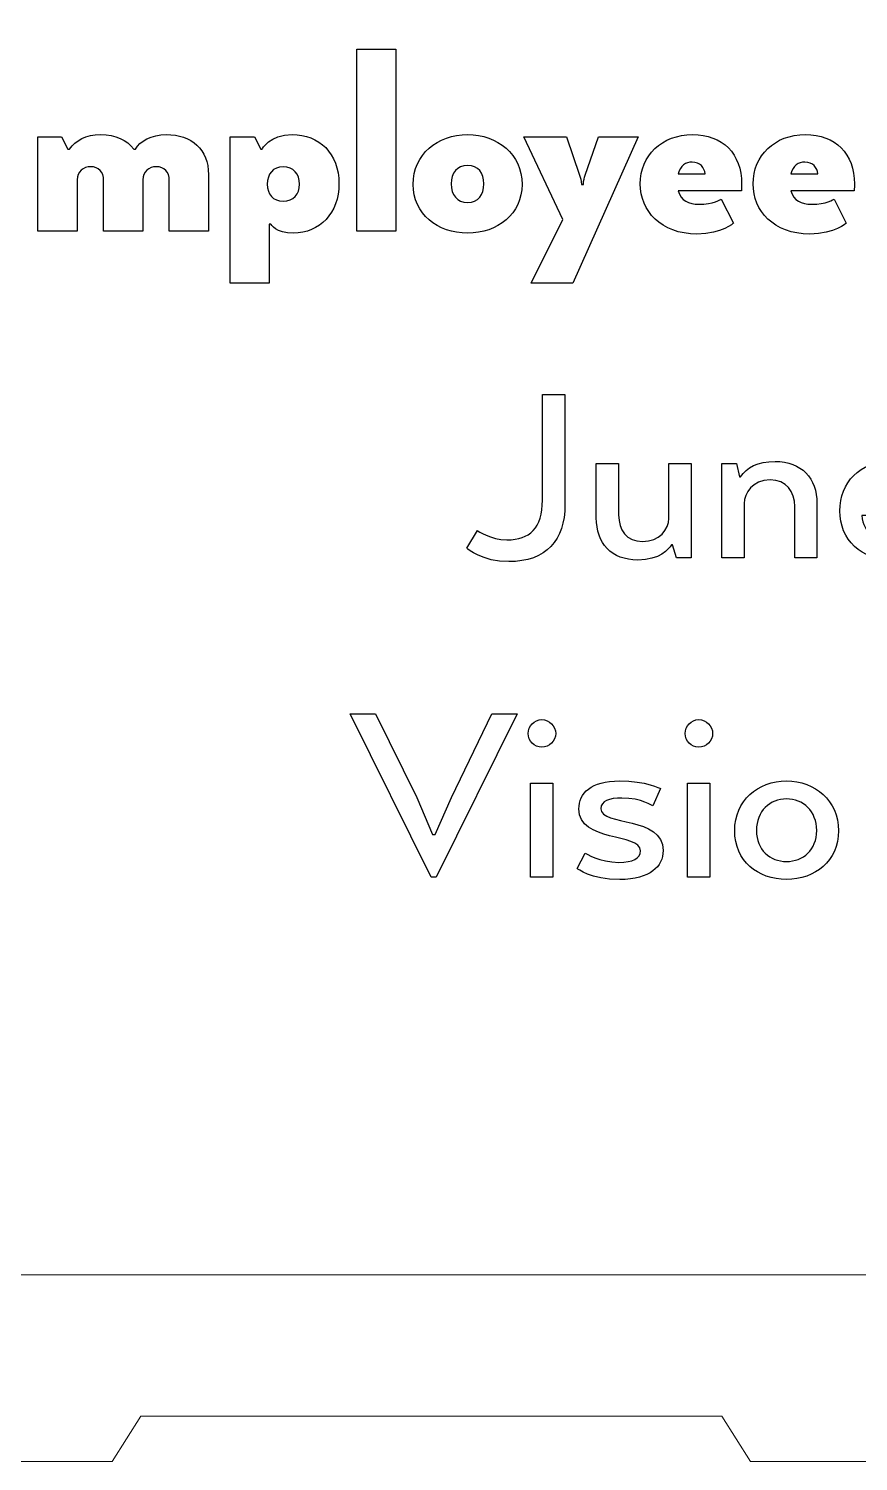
# Model space of a CAD drawing. Header units: millimetres. Extents: x 67 to 343, y 15 to 379.
# Drawn here: x 229.81 to 255.59, y 162.04 to 206.58 of the extents above; entities that cross this region are included whole.
import ezdxf

# ---------------------------------------------------------------- set-up
doc = ezdxf.new("R2010")
doc.units = ezdxf.units.MM
doc.header["$MEASUREMENT"] = 0
doc.layers.add('Layer 1', color=7, linetype='Continuous')

msp = doc.modelspace()

# ---------------------------------------------------------------- linework, layer by layer
at = {"layer": 'Layer 1', "color": 250, "lineweight": 20}
msp.add_open_spline([(113.7017, 264.845), (113.7017, 264.845), (289.441, 264.845), (289.441, 264.845), (289.441, 264.845), (301.6128, 264.845), (311.5714, 254.8864), (311.5714, 242.7146), (311.5714, 242.7146), (311.5714, 242.7146), (311.5714, 186.9754), (311.5714, 186.9754), (311.5714, 186.9754), (311.5714, 174.8036), (301.6128, 164.845), (289.441, 164.845), (289.441, 164.845), (289.441, 164.845), (257.3172, 164.845), (257.3172, 164.845), (257.3172, 164.845), (257.3172, 164.845), (257.3172, 162.045), (257.3172, 162.045), (257.3172, 162.045), (257.3172, 162.045), (252.2388, 162.045), (252.2388, 162.045), (252.2388, 162.045), (252.2388, 162.045), (251.3459, 163.445), (251.3459, 163.445), (251.3459, 163.445), (251.3459, 163.445), (233.2885, 163.445), (233.2885, 163.445), (233.2885, 163.445), (233.2885, 163.445), (232.3956, 162.045), (232.3956, 162.045), (232.3956, 162.045), (232.3956, 162.045), (227.3172, 162.045), (227.3172, 162.045), (227.3172, 162.045), (227.3172, 162.045), (227.3172, 164.845), (227.3172, 164.845), (227.3172, 164.845), (227.3172, 164.845), (175.8255, 164.845), (175.8255, 164.845), (175.8255, 164.845), (175.8255, 164.845), (175.8255, 162.045), (175.8255, 162.045), (175.8255, 162.045), (175.8255, 162.045), (170.7471, 162.045), (170.7471, 162.045), (170.7471, 162.045), (170.7471, 162.045), (169.8542, 163.445), (169.8542, 163.445), (169.8542, 163.445), (169.8542, 163.445), (151.7968, 163.445), (151.7968, 163.445), (151.7968, 163.445), (151.7968, 163.445), (150.9039, 162.045), (150.9039, 162.045), (150.9039, 162.045), (150.9039, 162.045), (145.8255, 162.045), (145.8255, 162.045), (145.8255, 162.045), (145.8255, 162.045), (145.8255, 164.845), (145.8255, 164.845), (145.8255, 164.845), (145.8255, 164.845), (113.7017, 164.845), (113.7017, 164.845), (113.7017, 164.845), (101.5299, 164.845), (91.5714, 174.8036), (91.5714, 186.9754), (91.5714, 186.9754), (91.5714, 186.9754), (91.5714, 242.7146), (91.5714, 242.7146), (91.5714, 242.7146), (91.5714, 254.8864), (101.5299, 264.845), (113.7017, 264.845)], degree=3, knots=[0, 0, 0, 0, 0.04, 0.04, 0.04, 0.04, 0.08, 0.08, 0.08, 0.08, 0.12, 0.12, 0.12, 0.12, 0.16, 0.16, 0.16, 0.16, 0.2, 0.2, 0.2, 0.2, 0.24, 0.24, 0.24, 0.24, 0.28, 0.28, 0.28, 0.28, 0.32, 0.32, 0.32, 0.32, 0.36, 0.36, 0.36, 0.36, 0.4, 0.4, 0.4, 0.4, 0.44, 0.44, 0.44, 0.44, 0.48, 0.48, 0.48, 0.48, 0.52, 0.52, 0.52, 0.52, 0.56, 0.56, 0.56, 0.56, 0.6, 0.6, 0.6, 0.6, 0.64, 0.64, 0.64, 0.64, 0.68, 0.68, 0.68, 0.68, 0.72, 0.72, 0.72, 0.72, 0.76, 0.76, 0.76, 0.76, 0.8, 0.8, 0.8, 0.8, 0.84, 0.84, 0.84, 0.84, 0.88, 0.88, 0.88, 0.88, 0.92, 0.92, 0.92, 0.92, 1, 1, 1, 1], dxfattribs=at)
at = {"layer": 'Layer 1', "color": 142, "lineweight": 20}
msp.add_open_spline([(115.374, 261.845), (115.374, 261.845), (287.7687, 261.845), (287.7687, 261.845), (287.7687, 261.845), (299.2102, 261.845), (308.5713, 252.4839), (308.5713, 241.0424), (308.5713, 241.0424), (308.5713, 241.0424), (308.5713, 188.6476), (308.5713, 188.6476), (308.5713, 188.6476), (308.5713, 177.2061), (299.2102, 167.845), (287.7687, 167.845), (287.7687, 167.845), (287.7687, 167.845), (115.374, 167.845), (115.374, 167.845), (115.374, 167.845), (103.9325, 167.845), (94.5714, 177.2061), (94.5714, 188.6476), (94.5714, 188.6476), (94.5714, 188.6476), (94.5714, 241.0424), (94.5714, 241.0424), (94.5714, 241.0424), (94.5714, 252.4839), (103.9325, 261.845), (115.374, 261.845)], degree=3, knots=[0, 0, 0, 0, 0.1111111, 0.1111111, 0.1111111, 0.1111111, 0.2222222, 0.2222222, 0.2222222, 0.2222222, 0.3333333, 0.3333333, 0.3333333, 0.3333333, 0.4444444, 0.4444444, 0.4444444, 0.4444444, 0.5555556, 0.5555556, 0.5555556, 0.5555556, 0.6666667, 0.6666667, 0.6666667, 0.6666667, 0.7777778, 0.7777778, 0.7777778, 0.7777778, 1, 1, 1, 1], dxfattribs=at)
at = {"layer": 'Layer 1', "color": 250}
for points, knots in [([(239.9996, 200.2914), (239.9996, 200.2914), (241.2188, 200.2914), (241.2188, 200.2914), (241.2188, 200.2914), (241.2188, 200.2914), (241.2188, 205.9472), (241.2188, 205.9472), (241.2188, 205.9472), (241.2188, 205.9472), (239.9996, 205.9472), (239.9996, 205.9472), (239.9996, 205.9472), (239.9996, 205.9472), (239.9996, 200.2914), (239.9996, 200.2914)], [0, 0, 0, 0, 0.2, 0.2, 0.2, 0.2, 0.4, 0.4, 0.4, 0.4, 0.6, 0.6, 0.6, 0.6, 1, 1, 1, 1]), ([(230.0936, 200.2914), (230.0936, 200.2914), (231.3128, 200.2914), (231.3128, 200.2914), (231.3128, 200.2914), (231.3128, 200.2914), (231.3128, 201.8831), (231.3128, 201.8831), (231.3128, 201.8831), (231.3128, 202.1287), (231.4991, 202.2895), (231.7361, 202.2895), (231.7361, 202.2895), (231.9817, 202.2895), (232.1341, 202.1287), (232.1341, 201.8662), (232.1341, 201.8662), (232.1341, 201.8662), (232.1341, 200.2914), (232.1341, 200.2914), (232.1341, 200.2914), (232.1341, 200.2914), (233.3533, 200.2914), (233.3533, 200.2914), (233.3533, 200.2914), (233.3533, 200.2914), (233.3533, 201.8831), (233.3533, 201.8831), (233.3533, 201.8831), (233.3533, 202.1287), (233.5395, 202.2895), (233.7766, 202.2895), (233.7766, 202.2895), (234.0222, 202.2895), (234.1746, 202.1287), (234.1746, 201.8662), (234.1746, 201.8662), (234.1746, 201.8662), (234.1746, 200.2914), (234.1746, 200.2914), (234.1746, 200.2914), (234.1746, 200.2914), (235.3938, 200.2914), (235.3938, 200.2914), (235.3938, 200.2914), (235.3938, 200.2914), (235.3938, 202.044), (235.3938, 202.044), (235.3938, 202.044), (235.3938, 202.8314), (234.8773, 203.2886), (234.0814, 203.2886), (234.0814, 203.2886), (233.6242, 203.2886), (233.2517, 203.0854), (233.1247, 202.8314), (233.1247, 202.8314), (233.1247, 202.8314), (233.0739, 202.8314), (233.0739, 202.8314), (233.0739, 202.8314), (232.8537, 203.1277), (232.5151, 203.2886), (232.0409, 203.2886), (232.0409, 203.2886), (231.5837, 203.2886), (231.2705, 203.1023), (231.0757, 202.8399), (231.0757, 202.8399), (231.0757, 202.8399), (231.0249, 202.8399), (231.0249, 202.8399), (231.0249, 202.8399), (231.0249, 202.8399), (230.8217, 203.2209), (230.8217, 203.2209), (230.8217, 203.2209), (230.8217, 203.2209), (230.0936, 203.2209), (230.0936, 203.2209), (230.0936, 203.2209), (230.0936, 203.2209), (230.0936, 200.2914), (230.0936, 200.2914)], [0, 0, 0, 0, 0.0454545, 0.0454545, 0.0454545, 0.0454545, 0.0909091, 0.0909091, 0.0909091, 0.0909091, 0.1363636, 0.1363636, 0.1363636, 0.1363636, 0.1818182, 0.1818182, 0.1818182, 0.1818182, 0.2272727, 0.2272727, 0.2272727, 0.2272727, 0.2727273, 0.2727273, 0.2727273, 0.2727273, 0.3181818, 0.3181818, 0.3181818, 0.3181818, 0.3636364, 0.3636364, 0.3636364, 0.3636364, 0.4090909, 0.4090909, 0.4090909, 0.4090909, 0.4545455, 0.4545455, 0.4545455, 0.4545455, 0.5, 0.5, 0.5, 0.5, 0.5454545, 0.5454545, 0.5454545, 0.5454545, 0.5909091, 0.5909091, 0.5909091, 0.5909091, 0.6363636, 0.6363636, 0.6363636, 0.6363636, 0.6818182, 0.6818182, 0.6818182, 0.6818182, 0.7272727, 0.7272727, 0.7272727, 0.7272727, 0.7727273, 0.7727273, 0.7727273, 0.7727273, 0.8181818, 0.8181818, 0.8181818, 0.8181818, 0.8636364, 0.8636364, 0.8636364, 0.8636364, 0.9090909, 0.9090909, 0.9090909, 0.9090909, 1, 1, 1, 1]), ([(237.3326, 200.5031), (237.3326, 200.5031), (237.4935, 200.2237), (238.0353, 200.2237), (238.0353, 200.2237), (238.8481, 200.2237), (239.4493, 200.8502), (239.4493, 201.7646), (239.4493, 201.7646), (239.4493, 202.7129), (238.8312, 203.2886), (237.993, 203.2886), (237.993, 203.2886), (237.2903, 203.2886), (237.0617, 202.8399), (237.0617, 202.8399), (237.0617, 202.8399), (237.0617, 202.8399), (237.0193, 202.8399), (237.0193, 202.8399), (237.0193, 202.8399), (237.0193, 202.8399), (236.8246, 203.2209), (236.8246, 203.2209), (236.8246, 203.2209), (236.8246, 203.2209), (236.0626, 203.2209), (236.0626, 203.2209), (236.0626, 203.2209), (236.0626, 203.2209), (236.0626, 198.6658), (236.0626, 198.6658), (236.0626, 198.6658), (236.0626, 198.6658), (237.2818, 198.6658), (237.2818, 198.6658), (237.2818, 198.6658), (237.2818, 198.6658), (237.2818, 200.5031), (237.2818, 200.5031), (237.2818, 200.5031), (237.2818, 200.5031), (237.3326, 200.5031), (237.3326, 200.5031)], [0, 0, 0, 0, 0.0833333, 0.0833333, 0.0833333, 0.0833333, 0.1666667, 0.1666667, 0.1666667, 0.1666667, 0.25, 0.25, 0.25, 0.25, 0.3333333, 0.3333333, 0.3333333, 0.3333333, 0.4166667, 0.4166667, 0.4166667, 0.4166667, 0.5, 0.5, 0.5, 0.5, 0.5833333, 0.5833333, 0.5833333, 0.5833333, 0.6666667, 0.6666667, 0.6666667, 0.6666667, 0.75, 0.75, 0.75, 0.75, 0.8333333, 0.8333333, 0.8333333, 0.8333333, 1, 1, 1, 1]), ([(245.1389, 201.7392), (245.1389, 202.679), (244.3769, 203.2886), (243.4456, 203.2886), (243.4456, 203.2886), (242.5143, 203.2886), (241.7523, 202.679), (241.7523, 201.7392), (241.7523, 201.7392), (241.7523, 200.8248), (242.5143, 200.2237), (243.4456, 200.2237), (243.4456, 200.2237), (244.3769, 200.2237), (245.1389, 200.8248), (245.1389, 201.7392)], [0, 0, 0, 0, 0.2, 0.2, 0.2, 0.2, 0.4, 0.4, 0.4, 0.4, 0.6, 0.6, 0.6, 0.6, 1, 1, 1, 1]), ([(248.7457, 203.2209), (248.7457, 203.2209), (247.5096, 203.2209), (247.5096, 203.2209), (247.5096, 203.2209), (247.5096, 203.2209), (247.1032, 202.0285), (247.1032, 202.0285), (247.1032, 202.0285), (247.0693, 201.9368), (247.0524, 201.869), (247.0439, 201.742), (247.0439, 201.742), (247.0439, 201.742), (246.9847, 201.742), (246.9847, 201.742), (246.9847, 201.742), (246.9762, 201.869), (246.9593, 201.9368), (246.9254, 202.0285), (246.9254, 202.0285), (246.9254, 202.0285), (246.519, 203.2209), (246.519, 203.2209), (246.519, 203.2209), (246.519, 203.2209), (245.1897, 203.2209), (245.1897, 203.2209), (245.1897, 203.2209), (245.1897, 203.2209), (246.4089, 200.6512), (246.4089, 200.6512), (246.4089, 200.6512), (246.4089, 200.6512), (245.4268, 198.6658), (245.4268, 198.6658), (245.4268, 198.6658), (245.4268, 198.6658), (246.7137, 198.6743), (246.7137, 198.6743), (246.7137, 198.6743), (246.7137, 198.6743), (248.7457, 203.2209), (248.7457, 203.2209)], [0, 0, 0, 0, 0.0833333, 0.0833333, 0.0833333, 0.0833333, 0.1666667, 0.1666667, 0.1666667, 0.1666667, 0.25, 0.25, 0.25, 0.25, 0.3333333, 0.3333333, 0.3333333, 0.3333333, 0.4166667, 0.4166667, 0.4166667, 0.4166667, 0.5, 0.5, 0.5, 0.5, 0.5833333, 0.5833333, 0.5833333, 0.5833333, 0.6666667, 0.6666667, 0.6666667, 0.6666667, 0.75, 0.75, 0.75, 0.75, 0.8333333, 0.8333333, 0.8333333, 0.8333333, 1, 1, 1, 1]), ([(251.328, 201.282), (251.328, 201.282), (251.0825, 201.1211), (250.6338, 201.1211), (250.6338, 201.1211), (250.312, 201.1211), (250.075, 201.2397), (249.9903, 201.536), (249.9903, 201.536), (249.9903, 201.536), (251.9546, 201.536), (251.9546, 201.536), (251.9546, 201.536), (251.9546, 201.536), (251.963, 201.6207), (251.963, 201.7561), (251.963, 201.7561), (251.963, 202.6959), (251.3704, 203.2886), (250.439, 203.2886), (250.439, 203.2886), (249.4823, 203.2886), (248.8134, 202.6367), (248.8134, 201.7561), (248.8134, 201.7561), (248.8134, 200.9179), (249.4484, 200.1983), (250.5745, 200.1983), (250.5745, 200.1983), (251.3619, 200.1983), (251.709, 200.5369), (251.709, 200.5369), (251.709, 200.5369), (251.709, 200.5369), (251.328, 201.282), (251.328, 201.282)], [0, 0, 0, 0, 0.1, 0.1, 0.1, 0.1, 0.2, 0.2, 0.2, 0.2, 0.3, 0.3, 0.3, 0.3, 0.4, 0.4, 0.4, 0.4, 0.5, 0.5, 0.5, 0.5, 0.6, 0.6, 0.6, 0.6, 0.7, 0.7, 0.7, 0.7, 0.8, 0.8, 0.8, 0.8, 1, 1, 1, 1]), ([(254.8332, 201.282), (254.8332, 201.282), (254.5877, 201.1211), (254.139, 201.1211), (254.139, 201.1211), (253.8172, 201.1211), (253.5802, 201.2397), (253.4955, 201.536), (253.4955, 201.536), (253.4955, 201.536), (255.4598, 201.536), (255.4598, 201.536), (255.4598, 201.536), (255.4598, 201.536), (255.4682, 201.6207), (255.4682, 201.7561), (255.4682, 201.7561), (255.4682, 202.6959), (254.8756, 203.2886), (253.9442, 203.2886), (253.9442, 203.2886), (252.9875, 203.2886), (252.3186, 202.6367), (252.3186, 201.7561), (252.3186, 201.7561), (252.3186, 200.9179), (252.9536, 200.1983), (254.0797, 200.1983), (254.0797, 200.1983), (254.8671, 200.1983), (255.2142, 200.5369), (255.2142, 200.5369), (255.2142, 200.5369), (255.2142, 200.5369), (254.8332, 201.282), (254.8332, 201.282)], [0, 0, 0, 0, 0.1, 0.1, 0.1, 0.1, 0.2, 0.2, 0.2, 0.2, 0.3, 0.3, 0.3, 0.3, 0.4, 0.4, 0.4, 0.4, 0.5, 0.5, 0.5, 0.5, 0.6, 0.6, 0.6, 0.6, 0.7, 0.7, 0.7, 0.7, 0.8, 0.8, 0.8, 0.8, 1, 1, 1, 1]), ([(237.2225, 201.7477), (237.2225, 202.0609), (237.3919, 202.2895), (237.7221, 202.2895), (237.7221, 202.2895), (238.0353, 202.2895), (238.2216, 202.0609), (238.2216, 201.7477), (238.2216, 201.7477), (238.2216, 201.4344), (238.0353, 201.2227), (237.7221, 201.2227), (237.7221, 201.2227), (237.3919, 201.2227), (237.2225, 201.4344), (237.2225, 201.7477)], [0, 0, 0, 0, 0.2, 0.2, 0.2, 0.2, 0.4, 0.4, 0.4, 0.4, 0.6, 0.6, 0.6, 0.6, 1, 1, 1, 1]), ([(243.4456, 201.1804), (243.1154, 201.1804), (242.9376, 201.4175), (242.9376, 201.7561), (242.9376, 201.7561), (242.9376, 202.0948), (243.1154, 202.3319), (243.4456, 202.3319), (243.4456, 202.3319), (243.7758, 202.3319), (243.9536, 202.0948), (243.9536, 201.7561), (243.9536, 201.7561), (243.9536, 201.4175), (243.7758, 201.1804), (243.4456, 201.1804)], [0, 0, 0, 0, 0.2, 0.2, 0.2, 0.2, 0.4, 0.4, 0.4, 0.4, 0.6, 0.6, 0.6, 0.6, 1, 1, 1, 1]), ([(250.4221, 202.4335), (250.6676, 202.4335), (250.8116, 202.2641), (250.8285, 202.0694), (250.8285, 202.0694), (250.8285, 202.0694), (249.9903, 202.0694), (249.9903, 202.0694), (249.9903, 202.0694), (250.058, 202.3234), (250.2189, 202.4335), (250.4221, 202.4335)], [0, 0, 0, 0, 0.25, 0.25, 0.25, 0.25, 0.5, 0.5, 0.5, 0.5, 1, 1, 1, 1]), ([(253.9273, 202.4335), (254.1728, 202.4335), (254.3168, 202.2641), (254.3337, 202.0694), (254.3337, 202.0694), (254.3337, 202.0694), (253.4955, 202.0694), (253.4955, 202.0694), (253.4955, 202.0694), (253.5632, 202.3234), (253.7241, 202.4335), (253.9273, 202.4335)], [0, 0, 0, 0, 0.25, 0.25, 0.25, 0.25, 0.5, 0.5, 0.5, 0.5, 1, 1, 1, 1]), ([(243.4244, 190.4276), (243.4498, 190.4022), (243.8985, 190.0128), (244.7282, 190.0128), (244.7282, 190.0128), (245.8882, 190.0128), (246.4724, 190.6816), (246.4724, 191.7823), (246.4724, 191.7823), (246.4724, 191.7823), (246.4724, 195.2113), (246.4724, 195.2113), (246.4724, 195.2113), (246.4724, 195.2113), (245.7696, 195.2113), (245.7696, 195.2113), (245.7696, 195.2113), (245.7696, 195.2113), (245.7696, 191.9262), (245.7696, 191.9262), (245.7696, 191.9262), (245.7696, 191.0542), (245.3802, 190.6901), (244.669, 190.6901), (244.669, 190.6901), (244.1525, 190.6901), (243.7546, 190.978), (243.7546, 190.978), (243.7546, 190.978), (243.7546, 190.978), (243.4244, 190.4276), (243.4244, 190.4276)], [0, 0, 0, 0, 0.1111111, 0.1111111, 0.1111111, 0.1111111, 0.2222222, 0.2222222, 0.2222222, 0.2222222, 0.3333333, 0.3333333, 0.3333333, 0.3333333, 0.4444444, 0.4444444, 0.4444444, 0.4444444, 0.5555556, 0.5555556, 0.5555556, 0.5555556, 0.6666667, 0.6666667, 0.6666667, 0.6666667, 0.7777778, 0.7777778, 0.7777778, 0.7777778, 1, 1, 1, 1]), ([(250.3924, 193.0608), (250.3924, 193.0608), (249.6981, 193.0608), (249.6981, 193.0608), (249.6981, 193.0608), (249.6981, 193.0608), (249.6981, 191.359), (249.6981, 191.359), (249.6981, 191.359), (249.6981, 191.0203), (249.4103, 190.6393), (248.8853, 190.6393), (248.8853, 190.6393), (248.3858, 190.6393), (248.1403, 190.9949), (248.1403, 191.469), (248.1403, 191.469), (248.1403, 191.469), (248.1403, 193.0608), (248.1403, 193.0608), (248.1403, 193.0608), (248.1403, 193.0608), (247.446, 193.0608), (247.446, 193.0608), (247.446, 193.0608), (247.446, 193.0608), (247.446, 191.3759), (247.446, 191.3759), (247.446, 191.3759), (247.446, 190.58), (247.9117, 190.0636), (248.7329, 190.0636), (248.7329, 190.0636), (249.4187, 190.0636), (249.7066, 190.4022), (249.7828, 190.5377), (249.7828, 190.5377), (249.7828, 190.5377), (249.8167, 190.5377), (249.8167, 190.5377), (249.8167, 190.5377), (249.8167, 190.5377), (249.9352, 190.1313), (249.9352, 190.1313), (249.9352, 190.1313), (249.9352, 190.1313), (250.3924, 190.1313), (250.3924, 190.1313), (250.3924, 190.1313), (250.3924, 190.1313), (250.3924, 193.0608), (250.3924, 193.0608)], [0, 0, 0, 0, 0.0714286, 0.0714286, 0.0714286, 0.0714286, 0.1428571, 0.1428571, 0.1428571, 0.1428571, 0.2142857, 0.2142857, 0.2142857, 0.2142857, 0.2857143, 0.2857143, 0.2857143, 0.2857143, 0.3571429, 0.3571429, 0.3571429, 0.3571429, 0.4285714, 0.4285714, 0.4285714, 0.4285714, 0.5, 0.5, 0.5, 0.5, 0.5714286, 0.5714286, 0.5714286, 0.5714286, 0.6428571, 0.6428571, 0.6428571, 0.6428571, 0.7142857, 0.7142857, 0.7142857, 0.7142857, 0.7857143, 0.7857143, 0.7857143, 0.7857143, 0.8571429, 0.8571429, 0.8571429, 0.8571429, 1, 1, 1, 1]), ([(252.0434, 191.8162), (252.0434, 192.1379), (252.2889, 192.5528), (252.8477, 192.5528), (252.8477, 192.5528), (253.3472, 192.5528), (253.6182, 192.1972), (253.6182, 191.723), (253.6182, 191.723), (253.6182, 191.723), (253.6182, 190.1313), (253.6182, 190.1313), (253.6182, 190.1313), (253.6182, 190.1313), (254.304, 190.1313), (254.304, 190.1313), (254.304, 190.1313), (254.304, 190.1313), (254.304, 191.8162), (254.304, 191.8162), (254.304, 191.8162), (254.304, 192.612), (253.8214, 193.1285), (253.0001, 193.1285), (253.0001, 193.1285), (252.4582, 193.1285), (252.128, 192.9422), (251.9248, 192.6459), (251.9248, 192.6459), (251.9248, 192.6459), (251.891, 192.6459), (251.891, 192.6459), (251.891, 192.6459), (251.891, 192.6459), (251.8063, 193.0608), (251.8063, 193.0608), (251.8063, 193.0608), (251.8063, 193.0608), (251.3491, 193.0608), (251.3491, 193.0608), (251.3491, 193.0608), (251.3491, 193.0608), (251.3491, 190.1313), (251.3491, 190.1313), (251.3491, 190.1313), (251.3491, 190.1313), (252.0434, 190.1313), (252.0434, 190.1313), (252.0434, 190.1313), (252.0434, 190.1313), (252.0434, 191.8162), (252.0434, 191.8162)], [0, 0, 0, 0, 0.0714286, 0.0714286, 0.0714286, 0.0714286, 0.1428571, 0.1428571, 0.1428571, 0.1428571, 0.2142857, 0.2142857, 0.2142857, 0.2142857, 0.2857143, 0.2857143, 0.2857143, 0.2857143, 0.3571429, 0.3571429, 0.3571429, 0.3571429, 0.4285714, 0.4285714, 0.4285714, 0.4285714, 0.5, 0.5, 0.5, 0.5, 0.5714286, 0.5714286, 0.5714286, 0.5714286, 0.6428571, 0.6428571, 0.6428571, 0.6428571, 0.7142857, 0.7142857, 0.7142857, 0.7142857, 0.7857143, 0.7857143, 0.7857143, 0.7857143, 0.8571429, 0.8571429, 0.8571429, 0.8571429, 1, 1, 1, 1]), ([(257.5552, 190.851), (257.5552, 190.851), (257.2504, 190.6054), (256.7001, 190.6054), (256.7001, 190.6054), (256.1751, 190.6054), (255.7518, 190.8848), (255.6925, 191.4521), (255.6925, 191.4521), (255.6925, 191.4521), (258.0124, 191.4521), (258.0124, 191.4521), (258.0124, 191.4521), (258.0124, 191.4521), (258.0209, 191.5876), (258.0209, 191.6553), (258.0209, 191.6553), (258.0209, 192.502), (257.479, 193.1285), (256.5646, 193.1285), (256.5646, 193.1285), (255.6502, 193.1285), (255.0152, 192.4766), (255.0152, 191.5876), (255.0152, 191.5876), (255.0152, 190.6986), (255.6671, 190.0551), (256.6831, 190.0551), (256.6831, 190.0551), (257.4197, 190.0551), (257.7923, 190.3938), (257.7923, 190.3938), (257.7923, 190.3938), (257.7923, 190.3938), (257.5552, 190.851), (257.5552, 190.851)], [0, 0, 0, 0, 0.1, 0.1, 0.1, 0.1, 0.2, 0.2, 0.2, 0.2, 0.3, 0.3, 0.3, 0.3, 0.4, 0.4, 0.4, 0.4, 0.5, 0.5, 0.5, 0.5, 0.6, 0.6, 0.6, 0.6, 0.7, 0.7, 0.7, 0.7, 0.8, 0.8, 0.8, 0.8, 1, 1, 1, 1]), ([(242.3576, 181.5291), (242.3576, 181.5291), (241.8665, 182.6805), (241.8665, 182.6805), (241.8665, 182.6805), (241.8665, 182.6805), (240.5796, 185.2798), (240.5796, 185.2798), (240.5796, 185.2798), (240.5796, 185.2798), (239.8006, 185.2798), (239.8006, 185.2798), (239.8006, 185.2798), (239.8006, 185.2798), (242.3152, 180.1998), (242.3152, 180.1998), (242.3152, 180.1998), (242.3152, 180.1998), (242.4676, 180.1998), (242.4676, 180.1998), (242.4676, 180.1998), (242.4676, 180.1998), (244.9823, 185.2798), (244.9823, 185.2798), (244.9823, 185.2798), (244.9823, 185.2798), (244.2033, 185.2798), (244.2033, 185.2798), (244.2033, 185.2798), (244.2033, 185.2798), (242.9418, 182.6805), (242.9418, 182.6805), (242.9418, 182.6805), (242.9418, 182.6805), (242.4338, 181.5291), (242.4338, 181.5291), (242.4338, 181.5291), (242.4338, 181.5291), (242.3576, 181.5291), (242.3576, 181.5291)], [0, 0, 0, 0, 0.0909091, 0.0909091, 0.0909091, 0.0909091, 0.1818182, 0.1818182, 0.1818182, 0.1818182, 0.2727273, 0.2727273, 0.2727273, 0.2727273, 0.3636364, 0.3636364, 0.3636364, 0.3636364, 0.4545455, 0.4545455, 0.4545455, 0.4545455, 0.5454545, 0.5454545, 0.5454545, 0.5454545, 0.6363636, 0.6363636, 0.6363636, 0.6363636, 0.7272727, 0.7272727, 0.7272727, 0.7272727, 0.8181818, 0.8181818, 0.8181818, 0.8181818, 1, 1, 1, 1]), ([(245.7527, 184.2469), (245.9898, 184.2469), (246.1845, 184.4332), (246.1845, 184.6702), (246.1845, 184.6702), (246.1845, 184.9073), (245.9898, 185.102), (245.7527, 185.102), (245.7527, 185.102), (245.5156, 185.102), (245.3294, 184.9073), (245.3294, 184.6702), (245.3294, 184.6702), (245.3294, 184.4332), (245.5156, 184.2469), (245.7527, 184.2469)], [0, 0, 0, 0, 0.2, 0.2, 0.2, 0.2, 0.4, 0.4, 0.4, 0.4, 0.6, 0.6, 0.6, 0.6, 1, 1, 1, 1]), ([(250.6295, 184.2469), (250.8666, 184.2469), (251.0613, 184.4332), (251.0613, 184.6702), (251.0613, 184.6702), (251.0613, 184.9073), (250.8666, 185.102), (250.6295, 185.102), (250.6295, 185.102), (250.3924, 185.102), (250.2062, 184.9073), (250.2062, 184.6702), (250.2062, 184.6702), (250.2062, 184.4332), (250.3924, 184.2469), (250.6295, 184.2469)], [0, 0, 0, 0, 0.2, 0.2, 0.2, 0.2, 0.4, 0.4, 0.4, 0.4, 0.6, 0.6, 0.6, 0.6, 1, 1, 1, 1]), ([(245.4056, 180.1998), (245.4056, 180.1998), (246.0998, 180.1998), (246.0998, 180.1998), (246.0998, 180.1998), (246.0998, 180.1998), (246.0998, 183.1293), (246.0998, 183.1293), (246.0998, 183.1293), (246.0998, 183.1293), (245.4056, 183.1293), (245.4056, 183.1293), (245.4056, 183.1293), (245.4056, 183.1293), (245.4056, 180.1998), (245.4056, 180.1998)], [0, 0, 0, 0, 0.2, 0.2, 0.2, 0.2, 0.4, 0.4, 0.4, 0.4, 0.6, 0.6, 0.6, 0.6, 1, 1, 1, 1]), ([(246.8534, 180.4707), (246.8534, 180.4707), (247.2682, 180.1321), (248.1742, 180.1321), (248.1742, 180.1321), (249.1224, 180.1321), (249.5204, 180.5385), (249.5204, 181.0295), (249.5204, 181.0295), (249.5204, 182.1133), (247.59, 181.7915), (247.59, 182.3334), (247.59, 182.3334), (247.59, 182.5789), (247.844, 182.6636), (248.2419, 182.6636), (248.2419, 182.6636), (248.86, 182.6636), (249.1986, 182.4181), (249.1986, 182.4181), (249.1986, 182.4181), (249.1986, 182.4181), (249.4357, 182.9599), (249.4357, 182.9599), (249.4357, 182.9599), (249.4357, 182.9599), (249.0039, 183.197), (248.1657, 183.197), (248.1657, 183.197), (247.2852, 183.197), (246.9042, 182.816), (246.9042, 182.3249), (246.9042, 182.3249), (246.9042, 181.2835), (248.8176, 181.5799), (248.8176, 181.0211), (248.8176, 181.0211), (248.8176, 180.7925), (248.5806, 180.6655), (248.1488, 180.6655), (248.1488, 180.6655), (247.5561, 180.6655), (247.0989, 180.9533), (247.0989, 180.9533), (247.0989, 180.9533), (247.0989, 180.9533), (246.8534, 180.4707), (246.8534, 180.4707)], [0, 0, 0, 0, 0.0769231, 0.0769231, 0.0769231, 0.0769231, 0.1538462, 0.1538462, 0.1538462, 0.1538462, 0.2307692, 0.2307692, 0.2307692, 0.2307692, 0.3076923, 0.3076923, 0.3076923, 0.3076923, 0.3846154, 0.3846154, 0.3846154, 0.3846154, 0.4615385, 0.4615385, 0.4615385, 0.4615385, 0.5384615, 0.5384615, 0.5384615, 0.5384615, 0.6153846, 0.6153846, 0.6153846, 0.6153846, 0.6923077, 0.6923077, 0.6923077, 0.6923077, 0.7692308, 0.7692308, 0.7692308, 0.7692308, 0.8461538, 0.8461538, 0.8461538, 0.8461538, 1, 1, 1, 1]), ([(250.2824, 180.1998), (250.2824, 180.1998), (250.9766, 180.1998), (250.9766, 180.1998), (250.9766, 180.1998), (250.9766, 180.1998), (250.9766, 183.1293), (250.9766, 183.1293), (250.9766, 183.1293), (250.9766, 183.1293), (250.2824, 183.1293), (250.2824, 183.1293), (250.2824, 183.1293), (250.2824, 183.1293), (250.2824, 180.1998), (250.2824, 180.1998)], [0, 0, 0, 0, 0.2, 0.2, 0.2, 0.2, 0.4, 0.4, 0.4, 0.4, 0.6, 0.6, 0.6, 0.6, 1, 1, 1, 1]), ([(254.9729, 181.6476), (254.9729, 182.5874), (254.2448, 183.197), (253.3558, 183.197), (253.3558, 183.197), (252.4668, 183.197), (251.7471, 182.5874), (251.7471, 181.6476), (251.7471, 181.6476), (251.7471, 180.7163), (252.4668, 180.1321), (253.3558, 180.1321), (253.3558, 180.1321), (254.2448, 180.1321), (254.9729, 180.7163), (254.9729, 181.6476)], [0, 0, 0, 0, 0.2, 0.2, 0.2, 0.2, 0.4, 0.4, 0.4, 0.4, 0.6, 0.6, 0.6, 0.6, 1, 1, 1, 1]), ([(253.3558, 180.6909), (252.8393, 180.6909), (252.4244, 181.0549), (252.4244, 181.6561), (252.4244, 181.6561), (252.4244, 182.2572), (252.8393, 182.6382), (253.3558, 182.6382), (253.3558, 182.6382), (253.8722, 182.6382), (254.2956, 182.2572), (254.2956, 181.6561), (254.2956, 181.6561), (254.2956, 181.0549), (253.8722, 180.6909), (253.3558, 180.6909)], [0, 0, 0, 0, 0.2, 0.2, 0.2, 0.2, 0.4, 0.4, 0.4, 0.4, 0.6, 0.6, 0.6, 0.6, 1, 1, 1, 1])]:
    msp.add_open_spline(points, degree=3, knots=knots, dxfattribs=at)

doc.saveas('drawing.dxf')
